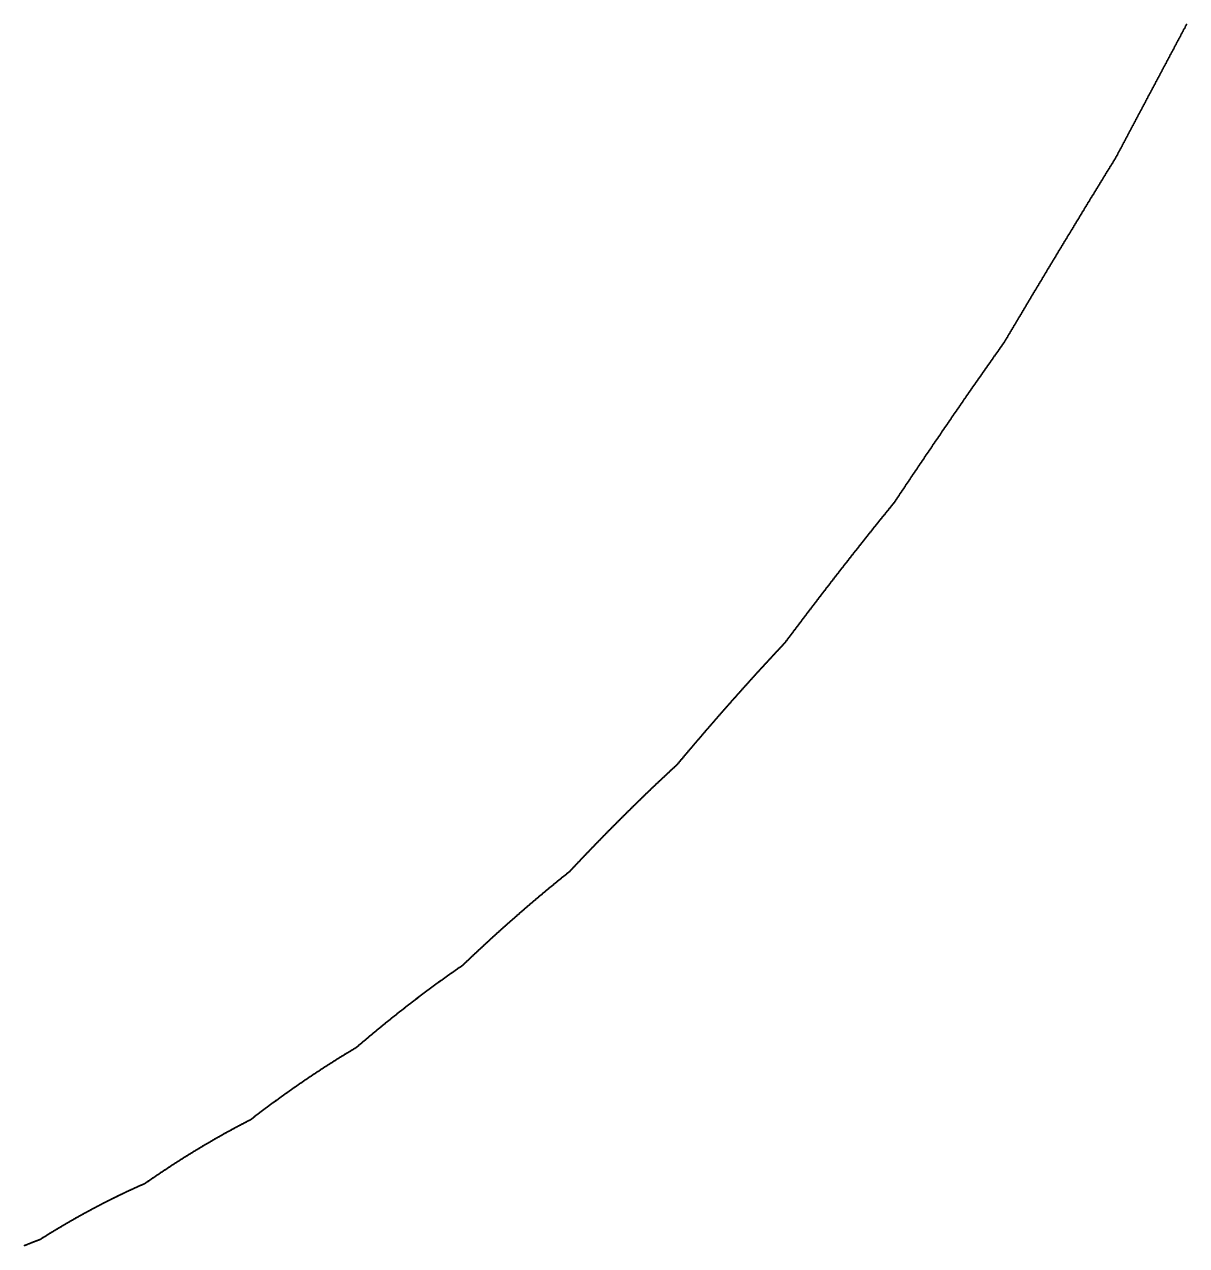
# Model space of a CAD drawing. Header units: metres. Extents: x 0 to 360, y 46 to 216.
# Drawn here: x 157.51 to 173.32, y 56.45 to 73.07 of the extents above; entities that cross this region are included whole.
import ezdxf

# ---------------------------------------------------------------- set-up
doc = ezdxf.new("R2010")
doc.units = ezdxf.units.M

msp = doc.modelspace()

# ---------------------------------------------------------------- linework, layer by layer
for p in [(173.254, 72.947), (173.261, 72.959), (173.267, 72.971), (173.274, 72.984), (173.28, 72.996), (173.287, 73.008), (173.294, 73.02), (173.3, 73.033), (173.307, 73.045), (173.313, 73.057), (173.32, 73.069), (173.17, 72.788), (173.176, 72.8), (173.183, 72.812), (173.189, 72.825), (173.196, 72.837), (173.202, 72.849), (173.209, 72.861), (173.215, 72.874), (173.222, 72.886), (173.228, 72.898), (173.235, 72.91), (173.241, 72.923), (173.248, 72.935), (173.079, 72.617), (173.085, 72.629), (173.092, 72.641), (173.098, 72.654), (173.105, 72.666), (173.111, 72.678), (173.118, 72.69), (173.124, 72.702), (173.131, 72.715), (173.137, 72.727), (173.144, 72.739), (173.15, 72.751), (173.157, 72.764), (173.163, 72.776), (172.988, 72.446), (172.994, 72.458), (173.001, 72.47), (173.007, 72.482), (173.014, 72.495), (173.02, 72.507), (173.027, 72.519), (173.033, 72.531), (173.04, 72.544), (173.046, 72.556), (173.053, 72.568), (173.059, 72.58), (173.066, 72.592), (173.072, 72.605), (172.903, 72.287), (172.91, 72.299), (172.916, 72.311), (172.923, 72.323), (172.929, 72.336), (172.936, 72.348), (172.942, 72.36), (172.949, 72.372), (172.955, 72.385), (172.962, 72.397), (172.968, 72.409), (172.975, 72.421), (172.981, 72.434), (172.812, 72.116), (172.819, 72.128), (172.825, 72.14), (172.832, 72.152), (172.838, 72.165), (172.845, 72.177), (172.851, 72.189), (172.858, 72.201), (172.864, 72.213), (172.871, 72.226), (172.877, 72.238), (172.884, 72.25), (172.89, 72.262), (172.897, 72.275), (172.728, 71.957), (172.734, 71.969), (172.741, 71.981), (172.747, 71.993), (172.754, 72.006), (172.76, 72.018), (172.767, 72.03), (172.773, 72.042), (172.78, 72.055), (172.786, 72.067), (172.793, 72.079), (172.799, 72.091), (172.806, 72.103), (172.637, 71.786), (172.644, 71.798), (172.65, 71.81), (172.657, 71.822), (172.663, 71.835), (172.67, 71.847), (172.676, 71.859), (172.683, 71.871), (172.689, 71.883), (172.696, 71.896), (172.702, 71.908), (172.709, 71.92), (172.715, 71.932), (172.721, 71.945), (172.553, 71.627), (172.56, 71.639), (172.566, 71.651), (172.572, 71.664), (172.579, 71.676), (172.585, 71.688), (172.592, 71.7), (172.598, 71.712), (172.605, 71.725), (172.611, 71.737), (172.618, 71.749), (172.624, 71.761), (172.631, 71.774), (172.462, 71.456), (172.469, 71.468), (172.475, 71.48), (172.482, 71.493), (172.488, 71.505), (172.495, 71.517), (172.501, 71.529), (172.508, 71.541), (172.514, 71.554), (172.521, 71.566), (172.527, 71.578), (172.534, 71.59), (172.54, 71.603), (172.547, 71.615), (172.372, 71.284), (172.378, 71.297), (172.385, 71.309), (172.391, 71.322), (172.398, 71.334), (172.404, 71.346), (172.411, 71.358), (172.417, 71.37), (172.424, 71.383), (172.43, 71.395), (172.437, 71.407), (172.443, 71.419), (172.449, 71.432), (172.456, 71.444), (172.275, 71.125), (172.281, 71.135), (172.288, 71.146), (172.294, 71.156), (172.301, 71.167), (172.307, 71.177), (172.314, 71.188), (172.32, 71.198), (172.327, 71.209), (172.333, 71.219), (172.34, 71.23), (172.346, 71.24), (172.352, 71.251), (172.359, 71.261), (172.365, 71.272), (172.172, 70.956), (172.178, 70.967), (172.185, 70.977), (172.191, 70.988), (172.197, 70.998), (172.204, 71.009), (172.21, 71.019), (172.217, 71.03), (172.223, 71.041), (172.23, 71.051), (172.236, 71.062), (172.243, 71.072), (172.249, 71.083), (172.256, 71.093), (172.262, 71.104), (172.269, 71.114), (172.068, 70.788), (172.075, 70.798), (172.081, 70.809), (172.088, 70.819), (172.094, 70.83), (172.101, 70.84), (172.107, 70.851), (172.114, 70.861), (172.12, 70.872), (172.126, 70.883), (172.133, 70.893), (172.139, 70.904), (172.146, 70.914), (172.152, 70.925), (172.159, 70.935), (172.165, 70.946), (171.965, 70.619), (171.972, 70.629), (171.978, 70.64), (171.985, 70.65), (171.991, 70.661), (171.998, 70.671), (172.004, 70.682), (172.01, 70.693), (172.017, 70.703), (172.023, 70.714), (172.03, 70.724), (172.036, 70.735), (172.043, 70.745), (172.049, 70.756), (172.056, 70.766), (172.062, 70.777), (171.869, 70.46), (171.875, 70.47), (171.882, 70.481), (171.888, 70.492), (171.894, 70.502), (171.901, 70.513), (171.907, 70.523), (171.914, 70.534), (171.92, 70.544), (171.927, 70.555), (171.933, 70.566), (171.94, 70.576), (171.946, 70.587), (171.952, 70.597), (171.959, 70.608), (171.766, 70.29), (171.772, 70.301), (171.779, 70.311), (171.785, 70.322), (171.791, 70.333), (171.798, 70.343), (171.804, 70.354), (171.811, 70.364), (171.817, 70.375), (171.824, 70.386), (171.83, 70.396), (171.837, 70.407), (171.843, 70.417), (171.849, 70.428), (171.856, 70.439), (171.862, 70.449), (171.663, 70.12), (171.669, 70.131), (171.676, 70.141), (171.682, 70.152), (171.689, 70.163), (171.695, 70.173), (171.701, 70.184), (171.708, 70.195), (171.714, 70.205), (171.721, 70.216), (171.727, 70.226), (171.734, 70.237), (171.74, 70.248), (171.746, 70.258), (171.753, 70.269), (171.759, 70.279), (171.566, 69.961), (171.573, 69.971), (171.579, 69.982), (171.586, 69.992), (171.592, 70.003), (171.599, 70.014), (171.605, 70.024), (171.611, 70.035), (171.618, 70.046), (171.624, 70.056), (171.631, 70.067), (171.637, 70.078), (171.644, 70.088), (171.65, 70.099), (171.656, 70.109), (171.464, 69.79), (171.47, 69.801), (171.477, 69.811), (171.483, 69.822), (171.489, 69.833), (171.496, 69.843), (171.502, 69.854), (171.509, 69.865), (171.515, 69.875), (171.522, 69.886), (171.528, 69.897), (171.534, 69.907), (171.541, 69.918), (171.547, 69.929), (171.554, 69.939), (171.56, 69.95), (171.368, 69.63), (171.374, 69.641), (171.38, 69.651), (171.387, 69.662), (171.393, 69.673), (171.4, 69.683), (171.406, 69.694), (171.412, 69.705), (171.419, 69.715), (171.425, 69.726), (171.432, 69.737), (171.438, 69.747), (171.445, 69.758), (171.451, 69.769), (171.457, 69.779), (171.265, 69.459), (171.271, 69.47), (171.278, 69.48), (171.284, 69.491), (171.291, 69.502), (171.297, 69.513), (171.303, 69.523), (171.31, 69.534), (171.316, 69.545), (171.323, 69.555), (171.329, 69.566), (171.336, 69.577), (171.342, 69.587), (171.348, 69.598), (171.355, 69.609), (171.361, 69.619), (171.169, 69.299), (171.175, 69.309), (171.182, 69.32), (171.188, 69.331), (171.195, 69.341), (171.201, 69.352), (171.207, 69.363), (171.214, 69.374), (171.22, 69.384), (171.227, 69.395), (171.233, 69.406), (171.239, 69.416), (171.246, 69.427), (171.252, 69.438), (171.259, 69.448), (171.067, 69.127), (171.073, 69.138), (171.079, 69.149), (171.086, 69.159), (171.092, 69.17), (171.099, 69.181), (171.105, 69.192), (171.111, 69.202), (171.118, 69.213), (171.124, 69.224), (171.131, 69.234), (171.137, 69.245), (171.143, 69.256), (171.15, 69.266), (171.156, 69.277), (171.163, 69.288), (170.971, 68.966), (170.977, 68.977), (170.983, 68.988), (170.99, 68.999), (170.996, 69.009), (171.003, 69.02), (171.009, 69.031), (171.015, 69.041), (171.022, 69.052), (171.028, 69.063), (171.035, 69.074), (171.041, 69.084), (171.047, 69.095), (171.054, 69.106), (171.06, 69.117), (170.868, 68.795), (170.875, 68.805), (170.881, 68.816), (170.888, 68.827), (170.894, 68.838), (170.9, 68.848), (170.907, 68.859), (170.913, 68.87), (170.92, 68.881), (170.926, 68.891), (170.932, 68.902), (170.939, 68.913), (170.945, 68.923), (170.951, 68.934), (170.958, 68.945), (170.964, 68.956), (170.754, 68.625), (170.76, 68.634), (170.766, 68.643), (170.773, 68.652), (170.779, 68.661), (170.785, 68.67), (170.792, 68.679), (170.798, 68.688), (170.805, 68.697), (170.811, 68.706), (170.817, 68.715), (170.824, 68.724), (170.83, 68.734), (170.836, 68.743), (170.843, 68.752), (170.849, 68.761), (170.856, 68.773), (170.862, 68.784), (170.639, 68.462), (170.645, 68.471), (170.651, 68.48), (170.658, 68.489), (170.664, 68.498), (170.671, 68.507), (170.677, 68.516), (170.683, 68.525), (170.69, 68.534), (170.696, 68.544), (170.702, 68.553), (170.709, 68.562), (170.715, 68.571), (170.722, 68.58), (170.728, 68.589), (170.734, 68.598), (170.741, 68.607), (170.747, 68.616), (170.524, 68.298), (170.53, 68.307), (170.537, 68.316), (170.543, 68.325), (170.549, 68.334), (170.556, 68.343), (170.562, 68.353), (170.569, 68.362), (170.575, 68.371), (170.581, 68.38), (170.588, 68.389), (170.594, 68.398), (170.6, 68.407), (170.607, 68.416), (170.613, 68.425), (170.62, 68.435), (170.626, 68.444), (170.632, 68.453), (170.409, 68.133), (170.416, 68.142), (170.422, 68.152), (170.428, 68.161), (170.435, 68.17), (170.441, 68.179), (170.448, 68.188), (170.454, 68.197), (170.46, 68.206), (170.467, 68.216), (170.473, 68.225), (170.479, 68.234), (170.486, 68.243), (170.492, 68.252), (170.499, 68.261), (170.505, 68.27), (170.511, 68.28), (170.518, 68.289), (170.295, 67.968), (170.301, 67.977), (170.308, 67.986), (170.314, 67.996), (170.32, 68.005), (170.327, 68.014), (170.333, 68.023), (170.339, 68.032), (170.346, 68.041), (170.352, 68.051), (170.358, 68.06), (170.365, 68.069), (170.371, 68.078), (170.378, 68.087), (170.384, 68.097), (170.39, 68.106), (170.397, 68.115), (170.403, 68.124), (170.18, 67.802), (170.187, 67.811), (170.193, 67.82), (170.199, 67.83), (170.206, 67.839), (170.212, 67.848), (170.219, 67.857), (170.225, 67.867), (170.231, 67.876), (170.238, 67.885), (170.244, 67.894), (170.25, 67.903), (170.257, 67.913), (170.263, 67.922), (170.269, 67.931), (170.276, 67.94), (170.282, 67.949), (170.288, 67.959), (170.066, 67.635), (170.072, 67.645), (170.079, 67.654), (170.085, 67.663), (170.091, 67.672), (170.098, 67.682), (170.104, 67.691), (170.111, 67.7), (170.117, 67.709), (170.123, 67.719), (170.13, 67.728), (170.136, 67.737), (170.142, 67.746), (170.149, 67.756), (170.155, 67.765), (170.161, 67.774), (170.168, 67.783), (170.174, 67.793), (169.952, 67.468), (169.958, 67.477), (169.965, 67.487), (169.971, 67.496), (169.977, 67.505), (169.984, 67.515), (169.99, 67.524), (169.996, 67.533), (170.003, 67.543), (170.009, 67.552), (170.015, 67.561), (170.022, 67.57), (170.028, 67.58), (170.034, 67.589), (170.041, 67.598), (170.047, 67.607), (170.053, 67.617), (170.06, 67.626), (169.838, 67.3), (169.844, 67.31), (169.85, 67.319), (169.857, 67.328), (169.863, 67.338), (169.869, 67.347), (169.876, 67.356), (169.882, 67.366), (169.888, 67.375), (169.895, 67.384), (169.901, 67.394), (169.907, 67.403), (169.914, 67.412), (169.92, 67.422), (169.926, 67.431), (169.933, 67.44), (169.939, 67.449), (169.945, 67.459), (169.724, 67.132), (169.73, 67.141), (169.736, 67.151), (169.743, 67.16), (169.749, 67.169), (169.755, 67.179), (169.762, 67.188), (169.768, 67.197), (169.774, 67.207), (169.781, 67.216), (169.787, 67.226), (169.793, 67.235), (169.8, 67.244), (169.806, 67.254), (169.812, 67.263), (169.819, 67.272), (169.825, 67.282), (169.831, 67.291), (169.61, 66.963), (169.616, 66.972), (169.622, 66.982), (169.629, 66.991), (169.635, 67.001), (169.641, 67.01), (169.648, 67.019), (169.654, 67.029), (169.66, 67.038), (169.667, 67.048), (169.673, 67.057), (169.679, 67.066), (169.686, 67.076), (169.692, 67.085), (169.698, 67.094), (169.705, 67.104), (169.711, 67.113), (169.717, 67.123), (169.502, 66.803), (169.508, 66.812), (169.515, 66.822), (169.521, 66.831), (169.527, 66.841), (169.534, 66.85), (169.54, 66.86), (169.546, 66.869), (169.553, 66.878), (169.559, 66.888), (169.565, 66.897), (169.572, 66.907), (169.578, 66.916), (169.584, 66.925), (169.591, 66.935), (169.597, 66.944), (169.603, 66.954), (169.388, 66.633), (169.395, 66.643), (169.401, 66.652), (169.407, 66.661), (169.414, 66.671), (169.42, 66.68), (169.426, 66.69), (169.433, 66.699), (169.439, 66.709), (169.445, 66.718), (169.452, 66.728), (169.458, 66.737), (169.464, 66.746), (169.471, 66.756), (169.477, 66.765), (169.483, 66.775), (169.489, 66.784), (169.496, 66.794), (169.262, 66.465), (169.268, 66.473), (169.275, 66.481), (169.281, 66.489), (169.287, 66.496), (169.294, 66.504), (169.3, 66.512), (169.306, 66.52), (169.313, 66.527), (169.319, 66.535), (169.325, 66.543), (169.332, 66.551), (169.338, 66.558), (169.344, 66.566), (169.35, 66.576), (169.357, 66.586), (169.363, 66.595), (169.369, 66.605), (169.376, 66.614), (169.382, 66.624), (169.13, 66.301), (169.136, 66.309), (169.142, 66.317), (169.148, 66.325), (169.155, 66.333), (169.161, 66.34), (169.167, 66.348), (169.174, 66.356), (169.18, 66.364), (169.186, 66.372), (169.193, 66.379), (169.199, 66.387), (169.205, 66.395), (169.212, 66.403), (169.218, 66.411), (169.224, 66.419), (169.23, 66.426), (169.237, 66.434), (169.243, 66.442), (169.249, 66.45), (169.256, 66.457), (168.997, 66.136), (169.003, 66.144), (169.01, 66.152), (169.016, 66.16), (169.022, 66.167), (169.029, 66.175), (169.035, 66.183), (169.041, 66.191), (169.048, 66.199), (169.054, 66.207), (169.06, 66.215), (169.066, 66.223), (169.073, 66.231), (169.079, 66.238), (169.085, 66.246), (169.092, 66.254), (169.098, 66.262), (169.104, 66.27), (169.111, 66.278), (169.117, 66.286), (169.123, 66.293), (168.865, 65.969), (168.871, 65.977), (168.877, 65.985), (168.884, 65.993), (168.89, 66.001), (168.896, 66.009), (168.903, 66.017), (168.909, 66.025), (168.915, 66.033), (168.922, 66.041), (168.928, 66.049), (168.934, 66.057), (168.94, 66.065), (168.947, 66.073), (168.953, 66.08), (168.959, 66.088), (168.966, 66.096), (168.972, 66.104), (168.978, 66.112), (168.985, 66.12), (168.991, 66.128), (168.733, 65.802), (168.739, 65.81), (168.745, 65.818), (168.752, 65.826), (168.758, 65.834), (168.764, 65.842), (168.77, 65.85), (168.777, 65.858), (168.783, 65.866), (168.789, 65.874), (168.796, 65.882), (168.802, 65.89), (168.808, 65.898), (168.814, 65.906), (168.821, 65.913), (168.827, 65.921), (168.833, 65.929), (168.84, 65.937), (168.846, 65.945), (168.852, 65.953), (168.859, 65.961), (168.607, 65.641), (168.613, 65.649), (168.619, 65.657), (168.626, 65.665), (168.632, 65.673), (168.638, 65.681), (168.645, 65.689), (168.651, 65.697), (168.657, 65.705), (168.663, 65.713), (168.67, 65.721), (168.676, 65.729), (168.682, 65.737), (168.689, 65.745), (168.695, 65.753), (168.701, 65.761), (168.708, 65.769), (168.714, 65.777), (168.72, 65.785), (168.726, 65.793), (168.475, 65.471), (168.481, 65.479), (168.488, 65.487), (168.494, 65.495), (168.5, 65.503), (168.506, 65.511), (168.513, 65.519), (168.519, 65.527), (168.525, 65.535), (168.531, 65.544), (168.538, 65.552), (168.544, 65.56), (168.55, 65.568), (168.557, 65.576), (168.563, 65.584), (168.569, 65.592), (168.575, 65.6), (168.582, 65.608), (168.588, 65.616), (168.594, 65.624), (168.601, 65.633), (168.349, 65.308), (168.356, 65.316), (168.362, 65.324), (168.368, 65.332), (168.374, 65.34), (168.381, 65.348), (168.387, 65.357), (168.393, 65.365), (168.4, 65.373), (168.406, 65.381), (168.412, 65.389), (168.418, 65.397), (168.425, 65.406), (168.431, 65.414), (168.437, 65.422), (168.444, 65.43), (168.45, 65.438), (168.456, 65.446), (168.462, 65.454), (168.469, 65.462), (168.218, 65.135), (168.224, 65.144), (168.23, 65.152), (168.236, 65.16), (168.243, 65.168), (168.249, 65.177), (168.255, 65.185), (168.262, 65.193), (168.268, 65.201), (168.274, 65.209), (168.28, 65.218), (168.287, 65.226), (168.293, 65.234), (168.299, 65.242), (168.305, 65.25), (168.312, 65.259), (168.318, 65.267), (168.324, 65.275), (168.331, 65.283), (168.337, 65.291), (168.343, 65.299), (168.092, 64.97), (168.099, 64.979), (168.105, 64.987), (168.111, 64.995), (168.117, 65.004), (168.124, 65.012), (168.13, 65.02), (168.136, 65.028), (168.142, 65.037), (168.149, 65.045), (168.155, 65.053), (168.161, 65.061), (168.168, 65.07), (168.174, 65.078), (168.18, 65.086), (168.186, 65.094), (168.193, 65.103), (168.199, 65.111), (168.205, 65.119), (168.211, 65.127), (167.967, 64.805), (167.973, 64.813), (167.98, 64.821), (167.986, 64.83), (167.992, 64.838), (167.998, 64.846), (168.005, 64.854), (168.011, 64.863), (168.017, 64.871), (168.023, 64.879), (168.03, 64.888), (168.036, 64.896), (168.042, 64.904), (168.048, 64.913), (168.055, 64.921), (168.061, 64.929), (168.067, 64.937), (168.074, 64.946), (168.08, 64.954), (168.086, 64.962), (167.842, 64.642), (167.848, 64.648), (167.854, 64.655), (167.861, 64.662), (167.867, 64.671), (167.873, 64.68), (167.879, 64.688), (167.886, 64.696), (167.892, 64.705), (167.898, 64.713), (167.904, 64.721), (167.911, 64.73), (167.917, 64.738), (167.923, 64.746), (167.929, 64.755), (167.936, 64.763), (167.942, 64.771), (167.948, 64.78), (167.955, 64.788), (167.961, 64.796), (167.686, 64.474), (167.692, 64.481), (167.698, 64.488), (167.704, 64.495), (167.711, 64.501), (167.717, 64.508), (167.723, 64.515), (167.729, 64.521), (167.736, 64.528), (167.742, 64.535), (167.748, 64.542), (167.754, 64.548), (167.761, 64.555), (167.767, 64.562), (167.773, 64.568), (167.779, 64.575), (167.786, 64.582), (167.792, 64.588), (167.798, 64.595), (167.804, 64.602), (167.811, 64.608), (167.817, 64.615), (167.823, 64.622), (167.829, 64.628), (167.836, 64.635), (167.529, 64.305), (167.536, 64.311), (167.542, 64.318), (167.548, 64.325), (167.554, 64.332), (167.561, 64.339), (167.567, 64.346), (167.573, 64.352), (167.579, 64.359), (167.586, 64.366), (167.592, 64.373), (167.598, 64.38), (167.604, 64.386), (167.611, 64.393), (167.617, 64.4), (167.623, 64.407), (167.629, 64.413), (167.636, 64.42), (167.642, 64.427), (167.648, 64.434), (167.654, 64.441), (167.661, 64.447), (167.667, 64.454), (167.673, 64.461), (167.679, 64.468), (167.38, 64.14), (167.386, 64.147), (167.392, 64.154), (167.398, 64.16), (167.405, 64.167), (167.411, 64.174), (167.417, 64.181), (167.423, 64.188), (167.43, 64.195), (167.436, 64.202), (167.442, 64.209), (167.448, 64.216), (167.455, 64.222), (167.461, 64.229), (167.467, 64.236), (167.473, 64.243), (167.479, 64.25), (167.486, 64.257), (167.492, 64.264), (167.498, 64.27), (167.504, 64.277), (167.511, 64.284), (167.517, 64.291), (167.523, 64.298), (167.23, 63.973), (167.236, 63.98), (167.242, 63.987), (167.249, 63.994), (167.255, 64.001), (167.261, 64.008), (167.267, 64.015), (167.274, 64.022), (167.28, 64.029), (167.286, 64.036), (167.292, 64.043), (167.299, 64.05), (167.305, 64.057), (167.311, 64.064), (167.317, 64.071), (167.324, 64.077), (167.33, 64.084), (167.336, 64.091), (167.342, 64.098), (167.348, 64.105), (167.355, 64.112), (167.361, 64.119), (167.367, 64.126), (167.373, 64.133), (167.087, 63.811), (167.093, 63.819), (167.099, 63.826), (167.105, 63.833), (167.112, 63.84), (167.118, 63.847), (167.124, 63.854), (167.13, 63.861), (167.137, 63.868), (167.143, 63.875), (167.149, 63.882), (167.155, 63.889), (167.161, 63.896), (167.168, 63.903), (167.174, 63.91), (167.18, 63.917), (167.186, 63.924), (167.193, 63.931), (167.199, 63.938), (167.205, 63.945), (167.211, 63.952), (167.218, 63.959), (167.224, 63.966), (166.937, 63.641), (166.944, 63.648), (166.95, 63.655), (166.956, 63.663), (166.962, 63.67), (166.968, 63.677), (166.975, 63.684), (166.981, 63.691), (166.987, 63.698), (166.993, 63.705), (167, 63.712), (167.006, 63.719), (167.012, 63.727), (167.018, 63.734), (167.024, 63.741), (167.031, 63.748), (167.037, 63.755), (167.043, 63.762), (167.049, 63.769), (167.056, 63.776), (167.062, 63.783), (167.068, 63.79), (167.074, 63.797), (167.08, 63.804), (166.794, 63.476), (166.8, 63.484), (166.807, 63.491), (166.813, 63.498), (166.819, 63.505), (166.825, 63.512), (166.832, 63.519), (166.838, 63.527), (166.844, 63.534), (166.85, 63.541), (166.856, 63.548), (166.863, 63.555), (166.869, 63.563), (166.875, 63.57), (166.881, 63.577), (166.888, 63.584), (166.894, 63.591), (166.9, 63.598), (166.906, 63.605), (166.912, 63.613), (166.919, 63.62), (166.925, 63.627), (166.931, 63.634), (166.651, 63.31), (166.658, 63.317), (166.664, 63.324), (166.67, 63.332), (166.676, 63.339), (166.682, 63.346), (166.689, 63.353), (166.695, 63.361), (166.701, 63.368), (166.707, 63.375), (166.713, 63.382), (166.72, 63.39), (166.726, 63.397), (166.732, 63.404), (166.738, 63.411), (166.745, 63.419), (166.751, 63.426), (166.757, 63.433), (166.763, 63.44), (166.769, 63.447), (166.776, 63.455), (166.782, 63.462), (166.788, 63.469), (166.508, 63.142), (166.515, 63.149), (166.521, 63.157), (166.527, 63.164), (166.533, 63.171), (166.54, 63.179), (166.546, 63.186), (166.552, 63.193), (166.558, 63.2), (166.564, 63.208), (166.571, 63.215), (166.577, 63.222), (166.583, 63.23), (166.589, 63.237), (166.595, 63.244), (166.602, 63.252), (166.608, 63.259), (166.614, 63.266), (166.62, 63.273), (166.626, 63.281), (166.633, 63.288), (166.639, 63.295), (166.645, 63.303), (166.366, 62.977), (166.372, 62.983), (166.378, 62.989), (166.384, 62.995), (166.391, 63.002), (166.397, 63.009), (166.403, 63.017), (166.409, 63.024), (166.415, 63.032), (166.422, 63.039), (166.428, 63.046), (166.434, 63.054), (166.44, 63.061), (166.446, 63.068), (166.453, 63.076), (166.459, 63.083), (166.465, 63.09), (166.471, 63.098), (166.477, 63.105), (166.484, 63.113), (166.49, 63.12), (166.496, 63.127), (166.502, 63.135), (166.186, 62.81), (166.192, 62.816), (166.198, 62.822), (166.205, 62.827), (166.211, 62.833), (166.217, 62.839), (166.223, 62.845), (166.229, 62.851), (166.236, 62.856), (166.242, 62.862), (166.248, 62.868), (166.254, 62.874), (166.26, 62.88), (166.267, 62.885), (166.273, 62.891), (166.279, 62.897), (166.285, 62.903), (166.291, 62.908), (166.298, 62.914), (166.304, 62.92), (166.31, 62.926), (166.316, 62.931), (166.322, 62.937), (166.329, 62.943), (166.335, 62.949), (166.341, 62.954), (166.347, 62.96), (166.353, 62.966), (166.36, 62.972), (166.013, 62.645), (166.019, 62.651), (166.025, 62.657), (166.031, 62.663), (166.037, 62.669), (166.044, 62.675), (166.05, 62.681), (166.056, 62.687), (166.062, 62.693), (166.068, 62.698), (166.075, 62.704), (166.081, 62.71), (166.087, 62.716), (166.093, 62.722), (166.099, 62.728), (166.105, 62.734), (166.112, 62.74), (166.118, 62.746), (166.124, 62.751), (166.13, 62.757), (166.136, 62.763), (166.143, 62.769), (166.149, 62.775), (166.155, 62.781), (166.161, 62.787), (166.167, 62.792), (166.174, 62.798), (166.18, 62.804), (165.839, 62.477), (165.846, 62.483), (165.852, 62.49), (165.858, 62.496), (165.864, 62.502), (165.87, 62.508), (165.876, 62.514), (165.883, 62.52), (165.889, 62.526), (165.895, 62.532), (165.901, 62.538), (165.907, 62.544), (165.914, 62.55), (165.92, 62.556), (165.926, 62.562), (165.932, 62.568), (165.938, 62.574), (165.945, 62.58), (165.951, 62.586), (165.957, 62.592), (165.963, 62.598), (165.969, 62.604), (165.975, 62.609), (165.982, 62.615), (165.988, 62.621), (165.994, 62.627), (166, 62.633), (166.006, 62.639), (165.672, 62.313), (165.679, 62.319), (165.685, 62.325), (165.691, 62.331), (165.697, 62.338), (165.703, 62.344), (165.709, 62.35), (165.716, 62.356), (165.722, 62.362), (165.728, 62.368), (165.734, 62.374), (165.74, 62.38), (165.747, 62.386), (165.753, 62.393), (165.759, 62.399), (165.765, 62.405), (165.771, 62.411), (165.778, 62.417), (165.784, 62.423), (165.79, 62.429), (165.796, 62.435), (165.802, 62.441), (165.808, 62.447), (165.815, 62.453), (165.821, 62.459), (165.827, 62.465), (165.833, 62.471), (165.506, 62.146), (165.512, 62.152), (165.518, 62.158), (165.524, 62.165), (165.53, 62.171), (165.537, 62.177), (165.543, 62.183), (165.549, 62.189), (165.555, 62.196), (165.561, 62.202), (165.567, 62.208), (165.574, 62.214), (165.58, 62.22), (165.586, 62.227), (165.592, 62.233), (165.598, 62.239), (165.604, 62.245), (165.611, 62.251), (165.617, 62.258), (165.623, 62.264), (165.629, 62.27), (165.635, 62.276), (165.642, 62.282), (165.648, 62.288), (165.654, 62.295), (165.66, 62.301), (165.666, 62.307), (165.345, 61.983), (165.351, 61.989), (165.358, 61.995), (165.364, 62.001), (165.37, 62.008), (165.376, 62.014), (165.382, 62.02), (165.388, 62.027), (165.395, 62.033), (165.401, 62.039), (165.407, 62.046), (165.413, 62.052), (165.419, 62.058), (165.425, 62.064), (165.432, 62.071), (165.438, 62.077), (165.444, 62.083), (165.45, 62.09), (165.456, 62.096), (165.462, 62.102), (165.469, 62.108), (165.475, 62.115), (165.481, 62.121), (165.487, 62.127), (165.493, 62.133), (165.499, 62.14), (165.185, 61.817), (165.191, 61.823), (165.197, 61.83), (165.203, 61.836), (165.209, 61.842), (165.216, 61.849), (165.222, 61.855), (165.228, 61.862), (165.234, 61.868), (165.24, 61.874), (165.246, 61.881), (165.253, 61.887), (165.259, 61.894), (165.265, 61.9), (165.271, 61.906), (165.277, 61.913), (165.283, 61.919), (165.29, 61.925), (165.296, 61.932), (165.302, 61.938), (165.308, 61.944), (165.314, 61.951), (165.32, 61.957), (165.327, 61.964), (165.333, 61.97), (165.339, 61.976), (165.025, 61.649), (165.031, 61.655), (165.037, 61.662), (165.043, 61.668), (165.049, 61.675), (165.055, 61.681), (165.062, 61.688), (165.068, 61.694), (165.074, 61.701), (165.08, 61.707), (165.086, 61.714), (165.092, 61.72), (165.099, 61.727), (165.105, 61.733), (165.111, 61.74), (165.117, 61.746), (165.123, 61.752), (165.129, 61.759), (165.136, 61.765), (165.142, 61.772), (165.148, 61.778), (165.154, 61.785), (165.16, 61.791), (165.166, 61.798), (165.173, 61.804), (165.179, 61.81), (164.846, 61.479), (164.852, 61.484), (164.858, 61.489), (164.865, 61.494), (164.871, 61.499), (164.877, 61.504), (164.883, 61.509), (164.889, 61.514), (164.895, 61.519), (164.901, 61.524), (164.908, 61.529), (164.914, 61.534), (164.92, 61.538), (164.926, 61.544), (164.932, 61.551), (164.938, 61.558), (164.945, 61.564), (164.951, 61.571), (164.957, 61.577), (164.963, 61.584), (164.969, 61.59), (164.975, 61.597), (164.982, 61.603), (164.988, 61.61), (164.994, 61.616), (165, 61.623), (165.006, 61.629), (165.012, 61.636), (165.018, 61.642), (164.643, 61.314), (164.649, 61.319), (164.655, 61.324), (164.662, 61.329), (164.668, 61.334), (164.674, 61.339), (164.68, 61.344), (164.686, 61.349), (164.692, 61.354), (164.698, 61.359), (164.705, 61.364), (164.711, 61.37), (164.717, 61.375), (164.723, 61.38), (164.729, 61.385), (164.735, 61.39), (164.742, 61.395), (164.748, 61.4), (164.754, 61.405), (164.76, 61.41), (164.766, 61.415), (164.772, 61.42), (164.778, 61.425), (164.785, 61.43), (164.791, 61.435), (164.797, 61.44), (164.803, 61.445), (164.809, 61.45), (164.815, 61.455), (164.821, 61.46), (164.828, 61.465), (164.834, 61.469), (164.84, 61.474), (164.446, 61.149), (164.453, 61.154), (164.459, 61.159), (164.465, 61.165), (164.471, 61.17), (164.477, 61.175), (164.483, 61.18), (164.489, 61.185), (164.496, 61.191), (164.502, 61.196), (164.508, 61.201), (164.514, 61.206), (164.52, 61.211), (164.526, 61.216), (164.532, 61.222), (164.539, 61.227), (164.545, 61.232), (164.551, 61.237), (164.557, 61.242), (164.563, 61.247), (164.569, 61.252), (164.576, 61.258), (164.582, 61.263), (164.588, 61.268), (164.594, 61.273), (164.6, 61.278), (164.606, 61.283), (164.612, 61.288), (164.619, 61.293), (164.625, 61.299), (164.631, 61.304), (164.637, 61.309), (164.256, 60.985), (164.262, 60.991), (164.268, 60.996), (164.275, 61.001), (164.281, 61.007), (164.287, 61.012), (164.293, 61.017), (164.299, 61.023), (164.305, 61.028), (164.311, 61.033), (164.318, 61.038), (164.324, 61.044), (164.33, 61.049), (164.336, 61.054), (164.342, 61.06), (164.348, 61.065), (164.354, 61.07), (164.36, 61.075), (164.367, 61.081), (164.373, 61.086), (164.379, 61.091), (164.385, 61.097), (164.391, 61.102), (164.397, 61.107), (164.403, 61.112), (164.41, 61.118), (164.416, 61.123), (164.422, 61.128), (164.428, 61.133), (164.434, 61.138), (164.44, 61.144), (164.066, 60.818), (164.072, 60.823), (164.078, 60.829), (164.084, 60.834), (164.091, 60.839), (164.097, 60.845), (164.103, 60.85), (164.109, 60.856), (164.115, 60.861), (164.121, 60.867), (164.127, 60.872), (164.133, 60.878), (164.14, 60.883), (164.146, 60.888), (164.152, 60.894), (164.158, 60.899), (164.164, 60.905), (164.17, 60.91), (164.176, 60.915), (164.183, 60.921), (164.189, 60.926), (164.195, 60.932), (164.201, 60.937), (164.207, 60.942), (164.213, 60.948), (164.219, 60.953), (164.225, 60.958), (164.232, 60.964), (164.238, 60.969), (164.244, 60.975), (164.25, 60.98), (163.882, 60.652), (163.888, 60.657), (163.894, 60.663), (163.9, 60.669), (163.907, 60.674), (163.913, 60.68), (163.919, 60.685), (163.925, 60.691), (163.931, 60.696), (163.937, 60.702), (163.943, 60.708), (163.95, 60.713), (163.956, 60.719), (163.962, 60.724), (163.968, 60.73), (163.974, 60.735), (163.98, 60.741), (163.986, 60.746), (163.992, 60.752), (163.999, 60.757), (164.005, 60.763), (164.011, 60.768), (164.017, 60.774), (164.023, 60.779), (164.029, 60.785), (164.035, 60.79), (164.041, 60.796), (164.048, 60.801), (164.054, 60.807), (164.06, 60.812), (163.698, 60.483), (163.704, 60.488), (163.711, 60.494), (163.717, 60.5), (163.723, 60.505), (163.729, 60.511), (163.735, 60.517), (163.741, 60.522), (163.747, 60.528), (163.753, 60.534), (163.76, 60.539), (163.766, 60.545), (163.772, 60.551), (163.778, 60.556), (163.784, 60.562), (163.79, 60.568), (163.796, 60.573), (163.802, 60.579), (163.809, 60.585), (163.815, 60.59), (163.821, 60.596), (163.827, 60.601), (163.833, 60.607), (163.839, 60.613), (163.845, 60.618), (163.851, 60.624), (163.858, 60.63), (163.864, 60.635), (163.87, 60.641), (163.876, 60.646), (163.527, 60.322), (163.533, 60.328), (163.539, 60.333), (163.545, 60.339), (163.552, 60.345), (163.558, 60.351), (163.564, 60.356), (163.57, 60.362), (163.576, 60.368), (163.582, 60.374), (163.588, 60.38), (163.594, 60.385), (163.6, 60.391), (163.607, 60.397), (163.613, 60.403), (163.619, 60.408), (163.625, 60.414), (163.631, 60.42), (163.637, 60.426), (163.643, 60.431), (163.649, 60.437), (163.656, 60.443), (163.662, 60.448), (163.668, 60.454), (163.674, 60.46), (163.68, 60.466), (163.686, 60.471), (163.692, 60.477), (163.307, 60.154), (163.313, 60.158), (163.319, 60.162), (163.325, 60.167), (163.331, 60.171), (163.338, 60.175), (163.344, 60.179), (163.35, 60.184), (163.356, 60.188), (163.362, 60.192), (163.368, 60.197), (163.374, 60.201), (163.38, 60.205), (163.386, 60.209), (163.393, 60.214), (163.399, 60.218), (163.405, 60.222), (163.411, 60.226), (163.417, 60.231), (163.423, 60.235), (163.429, 60.239), (163.435, 60.243), (163.441, 60.247), (163.448, 60.252), (163.454, 60.256), (163.46, 60.26), (163.466, 60.264), (163.472, 60.269), (163.478, 60.275), (163.484, 60.281), (163.49, 60.287), (163.496, 60.293), (163.503, 60.299), (163.509, 60.304), (163.515, 60.31), (163.521, 60.316), (163.075, 59.986), (163.081, 59.991), (163.087, 59.995), (163.093, 60), (163.099, 60.004), (163.105, 60.009), (163.111, 60.013), (163.118, 60.018), (163.124, 60.022), (163.13, 60.027), (163.136, 60.031), (163.142, 60.036), (163.148, 60.04), (163.154, 60.044), (163.16, 60.049), (163.166, 60.053), (163.173, 60.058), (163.179, 60.062), (163.185, 60.066), (163.191, 60.071), (163.197, 60.075), (163.203, 60.08), (163.209, 60.084), (163.215, 60.088), (163.221, 60.093), (163.228, 60.097), (163.234, 60.102), (163.24, 60.106), (163.246, 60.11), (163.252, 60.115), (163.258, 60.119), (163.264, 60.123), (163.27, 60.128), (163.276, 60.132), (163.283, 60.136), (163.289, 60.141), (163.295, 60.145), (163.301, 60.149), (162.855, 59.822), (162.861, 59.827), (162.867, 59.831), (162.873, 59.836), (162.88, 59.841), (162.886, 59.845), (162.892, 59.85), (162.898, 59.855), (162.904, 59.859), (162.91, 59.864), (162.916, 59.868), (162.922, 59.873), (162.928, 59.878), (162.934, 59.882), (162.941, 59.887), (162.947, 59.891), (162.953, 59.896), (162.959, 59.9), (162.965, 59.905), (162.971, 59.91), (162.977, 59.914), (162.983, 59.919), (162.989, 59.923), (162.995, 59.928), (163.002, 59.932), (163.008, 59.937), (163.014, 59.941), (163.02, 59.946), (163.026, 59.95), (163.032, 59.955), (163.038, 59.959), (163.044, 59.964), (163.05, 59.968), (163.057, 59.973), (163.063, 59.977), (163.069, 59.982), (162.636, 59.652), (162.642, 59.657), (162.648, 59.662), (162.654, 59.667), (162.66, 59.671), (162.666, 59.676), (162.672, 59.681), (162.678, 59.686), (162.684, 59.69), (162.69, 59.695), (162.697, 59.7), (162.703, 59.705), (162.709, 59.709), (162.715, 59.714), (162.721, 59.719), (162.727, 59.724), (162.733, 59.728), (162.739, 59.733), (162.745, 59.738), (162.751, 59.743), (162.758, 59.747), (162.764, 59.752), (162.77, 59.757), (162.776, 59.761), (162.782, 59.766), (162.788, 59.771), (162.794, 59.775), (162.8, 59.78), (162.806, 59.785), (162.812, 59.79), (162.819, 59.794), (162.825, 59.799), (162.831, 59.804), (162.837, 59.808), (162.843, 59.813), (162.849, 59.817), (162.429, 59.487), (162.435, 59.492), (162.441, 59.497), (162.447, 59.501), (162.453, 59.506), (162.459, 59.511), (162.465, 59.516), (162.471, 59.521), (162.477, 59.526), (162.483, 59.531), (162.489, 59.536), (162.495, 59.541), (162.502, 59.546), (162.508, 59.551), (162.514, 59.555), (162.52, 59.56), (162.526, 59.565), (162.532, 59.57), (162.538, 59.575), (162.544, 59.58), (162.55, 59.585), (162.556, 59.589), (162.563, 59.594), (162.569, 59.599), (162.575, 59.604), (162.581, 59.609), (162.587, 59.614), (162.593, 59.618), (162.599, 59.623), (162.605, 59.628), (162.611, 59.633), (162.617, 59.638), (162.623, 59.643), (162.63, 59.647), (162.228, 59.321), (162.234, 59.327), (162.24, 59.332), (162.246, 59.337), (162.252, 59.342), (162.258, 59.347), (162.264, 59.352), (162.27, 59.357), (162.276, 59.362), (162.282, 59.367), (162.288, 59.372), (162.295, 59.377), (162.301, 59.382), (162.307, 59.387), (162.313, 59.392), (162.319, 59.397), (162.325, 59.402), (162.331, 59.407), (162.337, 59.412), (162.343, 59.417), (162.349, 59.422), (162.355, 59.427), (162.362, 59.432), (162.368, 59.437), (162.374, 59.442), (162.38, 59.447), (162.386, 59.452), (162.392, 59.457), (162.398, 59.462), (162.404, 59.467), (162.41, 59.472), (162.416, 59.477), (162.422, 59.482), (162.033, 59.157), (162.039, 59.162), (162.045, 59.167), (162.051, 59.173), (162.057, 59.178), (162.063, 59.183), (162.069, 59.188), (162.076, 59.193), (162.082, 59.199), (162.088, 59.204), (162.094, 59.209), (162.1, 59.214), (162.106, 59.219), (162.112, 59.224), (162.118, 59.229), (162.124, 59.235), (162.13, 59.24), (162.136, 59.245), (162.142, 59.25), (162.149, 59.255), (162.155, 59.26), (162.161, 59.265), (162.167, 59.27), (162.173, 59.276), (162.179, 59.281), (162.185, 59.286), (162.191, 59.291), (162.197, 59.296), (162.203, 59.301), (162.209, 59.306), (162.215, 59.311), (162.222, 59.316), (161.76, 58.988), (161.766, 58.992), (161.772, 58.996), (161.778, 59), (161.784, 59.003), (161.79, 59.007), (161.796, 59.011), (161.802, 59.015), (161.808, 59.018), (161.814, 59.022), (161.82, 59.026), (161.826, 59.03), (161.832, 59.033), (161.839, 59.037), (161.845, 59.041), (161.851, 59.045), (161.857, 59.048), (161.863, 59.052), (161.869, 59.056), (161.875, 59.059), (161.881, 59.063), (161.887, 59.067), (161.893, 59.071), (161.899, 59.074), (161.905, 59.078), (161.911, 59.082), (161.918, 59.085), (161.924, 59.089), (161.93, 59.093), (161.936, 59.096), (161.942, 59.1), (161.948, 59.104), (161.954, 59.107), (161.96, 59.111), (161.966, 59.115), (161.972, 59.118), (161.978, 59.122), (161.984, 59.125), (161.99, 59.129), (161.997, 59.133), (162.003, 59.136), (162.009, 59.14), (162.015, 59.143), (162.021, 59.147), (162.027, 59.152), (161.505, 58.824), (161.511, 58.828), (161.517, 58.832), (161.523, 58.836), (161.529, 58.84), (161.535, 58.844), (161.541, 58.848), (161.547, 58.852), (161.553, 58.856), (161.559, 58.86), (161.565, 58.864), (161.571, 58.868), (161.577, 58.872), (161.583, 58.876), (161.59, 58.88), (161.596, 58.884), (161.602, 58.888), (161.608, 58.892), (161.614, 58.896), (161.62, 58.9), (161.626, 58.903), (161.632, 58.907), (161.638, 58.911), (161.644, 58.915), (161.65, 58.919), (161.656, 58.923), (161.662, 58.927), (161.668, 58.931), (161.675, 58.935), (161.681, 58.938), (161.687, 58.942), (161.693, 58.946), (161.699, 58.95), (161.705, 58.954), (161.711, 58.958), (161.717, 58.961), (161.723, 58.965), (161.729, 58.969), (161.735, 58.973), (161.741, 58.977), (161.747, 58.981), (161.753, 58.984), (161.256, 58.657), (161.262, 58.661), (161.268, 58.665), (161.274, 58.669), (161.28, 58.674), (161.286, 58.678), (161.292, 58.682), (161.298, 58.686), (161.304, 58.69), (161.31, 58.694), (161.317, 58.698), (161.323, 58.703), (161.329, 58.707), (161.335, 58.711), (161.341, 58.715), (161.347, 58.719), (161.353, 58.723), (161.359, 58.727), (161.365, 58.731), (161.371, 58.735), (161.377, 58.74), (161.383, 58.744), (161.389, 58.748), (161.395, 58.752), (161.401, 58.756), (161.407, 58.76), (161.414, 58.764), (161.42, 58.768), (161.426, 58.772), (161.432, 58.776), (161.438, 58.78), (161.444, 58.784), (161.45, 58.788), (161.456, 58.792), (161.462, 58.796), (161.468, 58.8), (161.474, 58.804), (161.48, 58.808), (161.486, 58.812), (161.492, 58.816), (161.499, 58.82), (161.02, 58.49), (161.026, 58.495), (161.032, 58.499), (161.038, 58.503), (161.044, 58.508), (161.05, 58.512), (161.056, 58.516), (161.062, 58.521), (161.068, 58.525), (161.074, 58.529), (161.08, 58.534), (161.086, 58.538), (161.092, 58.542), (161.098, 58.547), (161.104, 58.551), (161.11, 58.555), (161.116, 58.56), (161.123, 58.564), (161.129, 58.568), (161.135, 58.572), (161.141, 58.577), (161.147, 58.581), (161.153, 58.585), (161.159, 58.589), (161.165, 58.594), (161.171, 58.598), (161.177, 58.602), (161.183, 58.606), (161.189, 58.611), (161.195, 58.615), (161.201, 58.619), (161.207, 58.623), (161.213, 58.627), (161.22, 58.632), (161.226, 58.636), (161.232, 58.64), (161.238, 58.644), (161.244, 58.648), (161.25, 58.653), (160.795, 58.326), (160.802, 58.331), (160.808, 58.335), (160.814, 58.34), (160.82, 58.344), (160.826, 58.349), (160.832, 58.353), (160.838, 58.358), (160.844, 58.362), (160.85, 58.367), (160.856, 58.371), (160.862, 58.376), (160.868, 58.38), (160.874, 58.385), (160.88, 58.389), (160.886, 58.394), (160.892, 58.398), (160.898, 58.402), (160.904, 58.407), (160.911, 58.411), (160.917, 58.416), (160.923, 58.42), (160.929, 58.425), (160.935, 58.429), (160.941, 58.433), (160.947, 58.438), (160.953, 58.442), (160.959, 58.447), (160.965, 58.451), (160.971, 58.455), (160.977, 58.46), (160.983, 58.464), (160.989, 58.469), (160.995, 58.473), (161.001, 58.477), (161.007, 58.482), (161.013, 58.486), (160.566, 58.156), (160.572, 58.159), (160.578, 58.162), (160.584, 58.165), (160.59, 58.17), (160.596, 58.175), (160.602, 58.18), (160.608, 58.184), (160.614, 58.189), (160.62, 58.193), (160.626, 58.198), (160.632, 58.203), (160.638, 58.207), (160.644, 58.212), (160.65, 58.217), (160.656, 58.221), (160.662, 58.226), (160.668, 58.23), (160.674, 58.235), (160.681, 58.24), (160.687, 58.244), (160.693, 58.249), (160.699, 58.253), (160.705, 58.258), (160.711, 58.263), (160.717, 58.267), (160.723, 58.272), (160.729, 58.276), (160.735, 58.281), (160.741, 58.285), (160.747, 58.29), (160.753, 58.295), (160.759, 58.299), (160.765, 58.304), (160.771, 58.308), (160.777, 58.313), (160.783, 58.317), (160.789, 58.322), (160.257, 57.992), (160.263, 57.996), (160.269, 57.999), (160.275, 58.002), (160.281, 58.006), (160.287, 58.009), (160.294, 58.012), (160.3, 58.015), (160.306, 58.019), (160.312, 58.022), (160.318, 58.025), (160.324, 58.029), (160.33, 58.032), (160.336, 58.035), (160.342, 58.038), (160.348, 58.042), (160.354, 58.045), (160.36, 58.048), (160.366, 58.052), (160.372, 58.055), (160.378, 58.058), (160.384, 58.061), (160.39, 58.064), (160.396, 58.068), (160.402, 58.071), (160.408, 58.074), (160.414, 58.077), (160.42, 58.081), (160.426, 58.084), (160.433, 58.087), (160.439, 58.09), (160.445, 58.093), (160.451, 58.096), (160.457, 58.1), (160.463, 58.103), (160.469, 58.106), (160.475, 58.109), (160.481, 58.112), (160.487, 58.115), (160.493, 58.119), (160.499, 58.122), (160.505, 58.125), (160.511, 58.128), (160.517, 58.131), (160.523, 58.134), (160.529, 58.137), (160.535, 58.141), (160.541, 58.144), (160.547, 58.147), (160.553, 58.15), (160.56, 58.153), (159.967, 57.827), (159.973, 57.83), (159.979, 57.834), (159.985, 57.837), (159.992, 57.841), (159.998, 57.844), (160.004, 57.848), (160.01, 57.851), (160.016, 57.855), (160.022, 57.858), (160.028, 57.862), (160.034, 57.866), (160.04, 57.869), (160.046, 57.873), (160.052, 57.876), (160.058, 57.88), (160.064, 57.883), (160.07, 57.887), (160.076, 57.89), (160.082, 57.893), (160.088, 57.897), (160.094, 57.9), (160.1, 57.904), (160.106, 57.907), (160.112, 57.911), (160.118, 57.914), (160.124, 57.918), (160.13, 57.921), (160.136, 57.925), (160.142, 57.928), (160.149, 57.931), (160.155, 57.935), (160.161, 57.938), (160.167, 57.942), (160.173, 57.945), (160.179, 57.948), (160.185, 57.952), (160.191, 57.955), (160.197, 57.959), (160.203, 57.962), (160.209, 57.965), (160.215, 57.969), (160.221, 57.972), (160.227, 57.976), (160.233, 57.979), (160.239, 57.982), (160.245, 57.986), (160.251, 57.989), (159.696, 57.661), (159.702, 57.665), (159.708, 57.669), (159.714, 57.673), (159.72, 57.676), (159.726, 57.68), (159.732, 57.684), (159.738, 57.688), (159.744, 57.691), (159.75, 57.695), (159.756, 57.699), (159.762, 57.702), (159.768, 57.706), (159.774, 57.71), (159.78, 57.714), (159.786, 57.717), (159.792, 57.721), (159.798, 57.725), (159.804, 57.728), (159.81, 57.732), (159.816, 57.736), (159.823, 57.74), (159.829, 57.743), (159.835, 57.747), (159.841, 57.751), (159.847, 57.754), (159.853, 57.758), (159.859, 57.762), (159.865, 57.765), (159.871, 57.769), (159.877, 57.772), (159.883, 57.776), (159.889, 57.78), (159.895, 57.783), (159.901, 57.787), (159.907, 57.791), (159.913, 57.794), (159.919, 57.798), (159.925, 57.801), (159.931, 57.805), (159.937, 57.809), (159.943, 57.812), (159.949, 57.816), (159.955, 57.819), (159.961, 57.823), (159.437, 57.494), (159.443, 57.498), (159.449, 57.502), (159.455, 57.506), (159.461, 57.51), (159.467, 57.514), (159.473, 57.518), (159.479, 57.522), (159.485, 57.526), (159.491, 57.53), (159.497, 57.534), (159.503, 57.538), (159.509, 57.542), (159.515, 57.546), (159.521, 57.55), (159.527, 57.554), (159.533, 57.557), (159.539, 57.561), (159.545, 57.565), (159.551, 57.569), (159.557, 57.573), (159.563, 57.577), (159.569, 57.581), (159.575, 57.585), (159.581, 57.589), (159.587, 57.592), (159.593, 57.596), (159.599, 57.6), (159.605, 57.604), (159.611, 57.608), (159.617, 57.612), (159.623, 57.616), (159.629, 57.619), (159.636, 57.623), (159.642, 57.627), (159.648, 57.631), (159.654, 57.635), (159.66, 57.638), (159.666, 57.642), (159.672, 57.646), (159.678, 57.65), (159.684, 57.654), (159.69, 57.657), (159.19, 57.327), (159.196, 57.332), (159.202, 57.336), (159.208, 57.34), (159.214, 57.344), (159.22, 57.348), (159.226, 57.352), (159.232, 57.356), (159.238, 57.361), (159.244, 57.365), (159.25, 57.369), (159.256, 57.373), (159.262, 57.377), (159.268, 57.381), (159.274, 57.385), (159.28, 57.389), (159.286, 57.393), (159.292, 57.398), (159.298, 57.402), (159.304, 57.406), (159.31, 57.41), (159.316, 57.414), (159.322, 57.418), (159.328, 57.422), (159.334, 57.426), (159.34, 57.43), (159.346, 57.434), (159.352, 57.438), (159.358, 57.442), (159.364, 57.446), (159.37, 57.45), (159.376, 57.454), (159.382, 57.458), (159.388, 57.462), (159.394, 57.466), (159.4, 57.47), (159.406, 57.474), (159.412, 57.478), (159.418, 57.482), (159.425, 57.486), (159.431, 57.49), (158.846, 57.161), (158.852, 57.164), (158.859, 57.167), (158.865, 57.169), (158.871, 57.172), (158.877, 57.175), (158.883, 57.178), (158.889, 57.181), (158.895, 57.184), (158.901, 57.187), (158.907, 57.189), (158.913, 57.192), (158.919, 57.195), (158.925, 57.198), (158.931, 57.201), (158.937, 57.203), (158.943, 57.206), (158.949, 57.209), (158.955, 57.212), (158.961, 57.215), (158.967, 57.217), (158.973, 57.22), (158.979, 57.223), (158.985, 57.226), (158.991, 57.228), (158.997, 57.231), (159.003, 57.234), (159.009, 57.237), (159.015, 57.239), (159.021, 57.242), (159.027, 57.245), (159.033, 57.247), (159.039, 57.25), (159.045, 57.253), (159.051, 57.256), (159.057, 57.258), (159.063, 57.261), (159.069, 57.264), (159.075, 57.266), (159.081, 57.269), (159.087, 57.272), (159.093, 57.274), (159.099, 57.277), (159.105, 57.28), (159.111, 57.282), (159.117, 57.285), (159.123, 57.288), (159.129, 57.29), (159.135, 57.293), (159.141, 57.295), (159.147, 57.298), (159.153, 57.302), (159.159, 57.307), (159.165, 57.311), (159.172, 57.315), (159.178, 57.319), (159.184, 57.323), (158.516, 56.995), (158.522, 56.999), (158.528, 57.002), (158.534, 57.005), (158.54, 57.008), (158.546, 57.011), (158.552, 57.014), (158.558, 57.017), (158.564, 57.02), (158.57, 57.024), (158.576, 57.027), (158.582, 57.03), (158.588, 57.033), (158.594, 57.036), (158.6, 57.039), (158.606, 57.042), (158.612, 57.045), (158.618, 57.048), (158.624, 57.051), (158.63, 57.054), (158.636, 57.057), (158.642, 57.06), (158.648, 57.063), (158.654, 57.066), (158.66, 57.069), (158.666, 57.073), (158.672, 57.076), (158.678, 57.079), (158.684, 57.082), (158.69, 57.085), (158.696, 57.088), (158.702, 57.091), (158.708, 57.094), (158.714, 57.097), (158.72, 57.1), (158.726, 57.102), (158.732, 57.105), (158.738, 57.108), (158.744, 57.111), (158.75, 57.114), (158.756, 57.117), (158.762, 57.12), (158.768, 57.123), (158.774, 57.126), (158.78, 57.129), (158.786, 57.132), (158.792, 57.135), (158.798, 57.138), (158.804, 57.141), (158.81, 57.144), (158.816, 57.146), (158.822, 57.149), (158.828, 57.152), (158.834, 57.155), (158.84, 57.158), (158.209, 56.829), (158.215, 56.832), (158.221, 56.835), (158.227, 56.839), (158.233, 56.842), (158.239, 56.846), (158.245, 56.849), (158.251, 56.852), (158.257, 56.856), (158.263, 56.859), (158.269, 56.862), (158.275, 56.866), (158.281, 56.869), (158.287, 56.872), (158.293, 56.876), (158.299, 56.879), (158.305, 56.882), (158.311, 56.886), (158.317, 56.889), (158.323, 56.892), (158.329, 56.896), (158.335, 56.899), (158.341, 56.902), (158.347, 56.905), (158.353, 56.909), (158.359, 56.912), (158.365, 56.915), (158.371, 56.919), (158.378, 56.922), (158.384, 56.925), (158.39, 56.928), (158.396, 56.932), (158.402, 56.935), (158.408, 56.938), (158.414, 56.941), (158.42, 56.944), (158.426, 56.948), (158.432, 56.951), (158.438, 56.954), (158.444, 56.957), (158.45, 56.961), (158.456, 56.964), (158.462, 56.967), (158.468, 56.97), (158.474, 56.973), (158.48, 56.976), (158.486, 56.98), (158.492, 56.983), (158.498, 56.986), (158.504, 56.989), (158.51, 56.992), (157.927, 56.664), (157.933, 56.667), (157.939, 56.671), (157.945, 56.675), (157.951, 56.678), (157.957, 56.682), (157.963, 56.685), (157.969, 56.689), (157.975, 56.693), (157.981, 56.696), (157.987, 56.7), (157.993, 56.703), (157.999, 56.707), (158.005, 56.71), (158.011, 56.714), (158.017, 56.718), (158.023, 56.721), (158.029, 56.725), (158.035, 56.728), (158.041, 56.732), (158.047, 56.735), (158.053, 56.739), (158.059, 56.742), (158.065, 56.746), (158.071, 56.749), (158.077, 56.753), (158.083, 56.756), (158.089, 56.76), (158.095, 56.763), (158.101, 56.767), (158.107, 56.77), (158.113, 56.774), (158.119, 56.777), (158.125, 56.781), (158.131, 56.784), (158.137, 56.788), (158.143, 56.791), (158.149, 56.794), (158.155, 56.798), (158.161, 56.801), (158.167, 56.805), (158.173, 56.808), (158.179, 56.812), (158.185, 56.815), (158.191, 56.818), (158.197, 56.822), (158.203, 56.825), (157.615, 56.496), (157.621, 56.498), (157.627, 56.5), (157.633, 56.502), (157.639, 56.505), (157.645, 56.507), (157.651, 56.509), (157.657, 56.512), (157.663, 56.514), (157.669, 56.516), (157.675, 56.518), (157.681, 56.521), (157.687, 56.523), (157.693, 56.525), (157.699, 56.527), (157.705, 56.53), (157.711, 56.532), (157.717, 56.534), (157.723, 56.538), (157.729, 56.542), (157.735, 56.546), (157.741, 56.549), (157.747, 56.553), (157.753, 56.557), (157.759, 56.561), (157.765, 56.564), (157.771, 56.568), (157.777, 56.572), (157.783, 56.576), (157.789, 56.579), (157.795, 56.583), (157.801, 56.587), (157.807, 56.591), (157.813, 56.594), (157.819, 56.598), (157.825, 56.602), (157.831, 56.605), (157.837, 56.609), (157.843, 56.613), (157.849, 56.616), (157.855, 56.62), (157.861, 56.624), (157.867, 56.627), (157.873, 56.631), (157.879, 56.635), (157.885, 56.638), (157.891, 56.642), (157.897, 56.646), (157.903, 56.649), (157.909, 56.653), (157.915, 56.657), (157.921, 56.66), (157.507, 56.453), (157.513, 56.456), (157.519, 56.458), (157.525, 56.46), (157.531, 56.463), (157.537, 56.465), (157.543, 56.468), (157.549, 56.47), (157.555, 56.472), (157.561, 56.475), (157.567, 56.477), (157.573, 56.479), (157.579, 56.482), (157.585, 56.484), (157.591, 56.486), (157.597, 56.489), (157.603, 56.491), (157.609, 56.493)]:
    msp.add_point(p)

doc.saveas('drawing.dxf')
